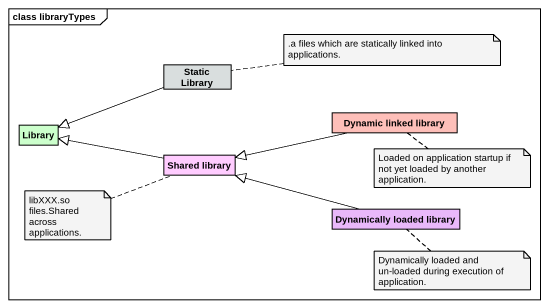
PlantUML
@startuml
mainframe class libraryTypes
hide circle
hide empty members
class "Static Library" as Static_Library #D9DEDE
class "Dynamic linked library" as Dynamic_linked_library #FEBFB9
class Library #CCFFCC
class "Shared library" as Shared_library #FFCCFF
class "Dynamically loaded library" as Dynamically_loaded_library #E9B8FA
Static_Library -left-|> Library
Dynamic_linked_library -left-|> Shared_library
Shared_library -left-|> Library
Dynamically_loaded_library -left-|> Shared_library
note right of Static_Library : .a files which are statically linked into applications.
note bottom of Dynamic_linked_library : Loaded on application startup if not yet loaded by another application.
note left of Shared_library : libXXX.so files.Shared across applications.
note bottom of Dynamically_loaded_library : Dynamically loaded and un-loaded during execution of application.
@enduml
